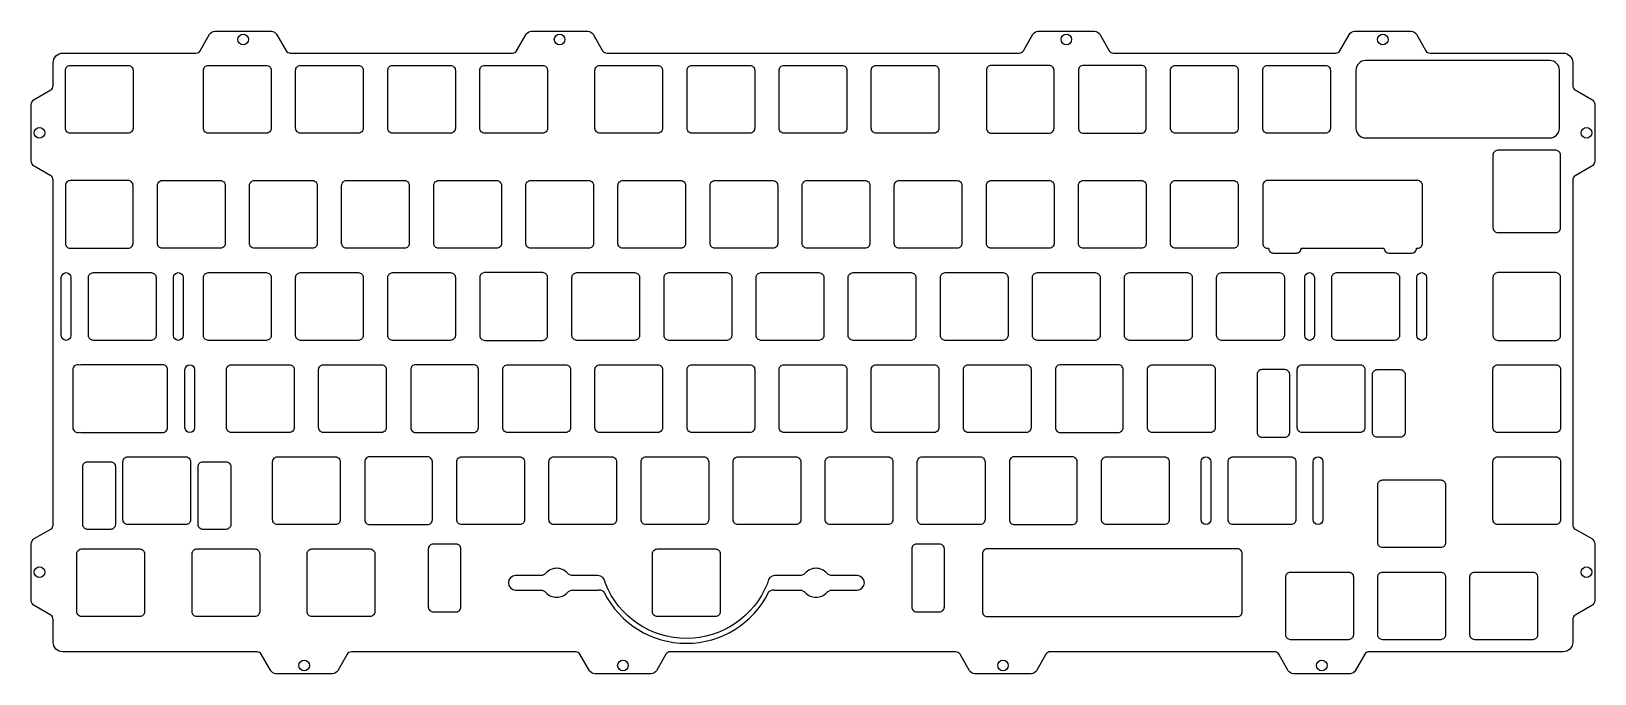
# Model space of a CAD drawing. Header units: millimetres. Extents: x -165 to 159, y -127 to 6.
import ezdxf

# ---------------------------------------------------------------- set-up
doc = ezdxf.new("R2010")
doc.units = ezdxf.units.MM
doc.layers.get('0').update_dxf_attribs({"linetype": 'CONTINUOUS'})

msp = doc.modelspace()

# ---------------------------------------------------------------- linework, layer by layer
for points in [[(-158, -122.46, -0.414214), (-160, -120.46), (-160, -115.74, 0.267949), (-160.5, -114.87), (-163.9, -112.91, -0.267949), (-164.52, -111.83), (-164.52, -100.14, -0.267949), (-163.9, -99.05), (-160.5, -97.09, 0.267949), (-160, -96.23), (-160, -24.86, 0.267949), (-160.5, -24), (-163.9, -22.03, -0.267949), (-164.52, -20.95), (-164.52, -9.26, -0.267949), (-163.9, -8.18), (-160.5, -6.21, 0.267949), (-160, -5.35), (-160, -0.62, -0.414214), (-158, 1.38), (-130.46, 1.38, 0.267949), (-129.6, 1.88), (-127.63, 5.28, -0.267949), (-126.55, 5.9), (-114.86, 5.9, -0.267949), (-113.78, 5.28), (-111.81, 1.88, 0.267949), (-110.95, 1.38), (-64.99, 1.38, 0.267949), (-64.13, 1.88), (-62.17, 5.28, -0.267949), (-61.08, 5.9), (-49.39, 5.9, -0.267949), (-48.31, 5.28), (-46.35, 1.88, 0.267949), (-45.48, 1.38), (39.81, 1.38, 0.267949), (40.67, 1.88), (42.63, 5.28, -0.267949), (43.72, 5.9), (55.41, 5.9, -0.267949), (56.49, 5.28), (58.45, 1.88, 0.267949), (59.32, 1.38), (105.27, 1.38, 0.267949), (106.14, 1.88), (108.1, 5.28, -0.267949), (109.18, 5.9), (120.88, 5.9, -0.267949), (121.96, 5.28), (123.92, 1.88, 0.267949), (124.79, 1.38), (152.32, 1.38, -0.414214), (154.32, -0.62), (154.32, -5.35, 0.267949), (154.82, -6.21), (158.22, -8.18, -0.267949), (158.85, -9.26), (158.85, -20.95, -0.267949), (158.22, -22.03), (154.82, -24, 0.267949), (154.32, -24.86), (154.32, -96.23, 0.267949), (154.82, -97.09), (158.22, -99.05, -0.267949), (158.85, -100.14), (158.85, -111.83, -0.267949), (158.22, -112.91), (154.82, -114.87, 0.267949), (154.32, -115.74), (154.32, -120.46, -0.414214), (152.32, -122.46), (112.16, -122.46, 0.267949), (111.29, -122.96), (109.33, -126.36, -0.267949), (108.25, -126.99), (96.55, -126.99, -0.267949), (95.47, -126.36), (93.51, -122.96, 0.267949), (92.64, -122.46), (46.22, -122.46, 0.267949), (45.35, -122.96), (43.39, -126.36, -0.267949), (42.31, -126.99), (30.62, -126.99, -0.267949), (29.53, -126.36), (27.57, -122.96, 0.267949), (26.71, -122.46), (-32.38, -122.46, 0.267949), (-33.25, -122.96), (-35.21, -126.36, -0.267949), (-36.29, -126.99), (-47.98, -126.99, -0.267949), (-49.07, -126.36), (-51.03, -122.96, 0.267949), (-51.89, -122.46), (-98.32, -122.46, 0.267949), (-99.18, -122.96), (-101.15, -126.36, -0.267949), (-102.23, -126.99), (-113.92, -126.99, -0.267949), (-115, -126.36), (-116.97, -122.96, 0.267949), (-117.83, -122.46)], [(-158, -122.46, -0.414214), (-160, -120.46), (-160, -115.74, 0.267949), (-160.5, -114.87), (-163.9, -112.91, -0.267949), (-164.52, -111.83), (-164.52, -100.14, -0.267949), (-163.9, -99.05), (-160.5, -97.09, 0.267949), (-160, -96.23), (-160, -24.86, 0.267949), (-160.5, -24), (-163.9, -22.03, -0.267949), (-164.52, -20.95), (-164.52, -9.26, -0.267949), (-163.9, -8.18), (-160.5, -6.21, 0.267949), (-160, -5.35), (-160, -0.62, -0.414214), (-158, 1.38), (-130.46, 1.38, 0.267949), (-129.6, 1.88), (-127.63, 5.28, -0.267949), (-126.55, 5.9), (-114.86, 5.9, -0.267949), (-113.78, 5.28), (-111.81, 1.88, 0.267949), (-110.95, 1.38), (-64.99, 1.38, 0.267949), (-64.13, 1.88), (-62.17, 5.28, -0.267949), (-61.08, 5.9), (-49.39, 5.9, -0.267949), (-48.31, 5.28), (-46.35, 1.88, 0.267949), (-45.48, 1.38), (39.81, 1.38, 0.267949), (40.67, 1.88), (42.63, 5.28, -0.267949), (43.72, 5.9), (55.41, 5.9, -0.267949), (56.49, 5.28), (58.45, 1.88, 0.267949), (59.32, 1.38), (105.27, 1.38, 0.267949), (106.14, 1.88), (108.1, 5.28, -0.267949), (109.18, 5.9), (120.88, 5.9, -0.267949), (121.96, 5.28), (123.92, 1.88, 0.267949), (124.79, 1.38), (152.32, 1.38, -0.414214), (154.32, -0.62), (154.32, -5.35, 0.267949), (154.82, -6.21), (158.22, -8.18, -0.267949), (158.85, -9.26), (158.85, -20.95, -0.267949), (158.22, -22.03), (154.82, -24, 0.267949), (154.32, -24.86), (154.32, -96.23, 0.267949), (154.82, -97.09), (158.22, -99.05, -0.267949), (158.85, -100.14), (158.85, -111.83, -0.267949), (158.22, -112.91), (154.82, -114.87, 0.267949), (154.32, -115.74), (154.32, -120.46, -0.414214), (152.32, -122.46), (112.16, -122.46, 0.267949), (111.29, -122.96), (109.33, -126.36, -0.267949), (108.25, -126.99), (96.55, -126.99, -0.267949), (95.47, -126.36), (93.51, -122.96, 0.267949), (92.64, -122.46), (46.22, -122.46, 0.267949), (45.35, -122.96), (43.39, -126.36, -0.267949), (42.31, -126.99), (30.62, -126.99, -0.267949), (29.53, -126.36), (27.57, -122.96, 0.267949), (26.71, -122.46), (-32.38, -122.46, 0.267949), (-33.25, -122.96), (-35.21, -126.36, -0.267949), (-36.29, -126.99), (-47.98, -126.99, -0.267949), (-49.07, -126.36), (-51.03, -122.96, 0.267949), (-51.89, -122.46), (-98.32, -122.46, 0.267949), (-99.18, -122.96), (-101.15, -126.36, -0.267949), (-102.23, -126.99), (-113.92, -126.99, -0.267949), (-115, -126.36), (-116.97, -122.96, 0.267949), (-117.83, -122.46)], [(-157.47, -2.17, -0.414214), (-156.48, -1.17), (-144.47, -1.17, -0.414214), (-143.47, -2.17), (-143.47, -14.17, -0.414214), (-144.47, -15.17), (-156.48, -15.17, -0.414214), (-157.47, -14.17)], [(-157.47, -2.17, -0.414214), (-156.48, -1.17), (-144.47, -1.17, -0.414214), (-143.47, -2.17), (-143.47, -14.17, -0.414214), (-144.47, -15.17), (-156.48, -15.17, -0.414214), (-157.47, -14.17)], [(-128.9, -2.17, -0.414214), (-127.9, -1.17), (-115.9, -1.17, -0.414214), (-114.9, -2.17), (-114.9, -14.17, -0.414214), (-115.9, -15.17), (-127.9, -15.17, -0.414214), (-128.9, -14.17)], [(-128.9, -2.17, -0.414214), (-127.9, -1.17), (-115.9, -1.17, -0.414214), (-114.9, -2.17), (-114.9, -14.17, -0.414214), (-115.9, -15.17), (-127.9, -15.17, -0.414214), (-128.9, -14.17)], [(-96.85, -1.17, -0.414214), (-95.85, -2.17), (-95.85, -14.17, -0.414214), (-96.85, -15.17), (-108.85, -15.17, -0.414214), (-109.85, -14.17), (-109.85, -2.17, -0.414214), (-108.85, -1.17)], [(-96.85, -1.17, -0.414214), (-95.85, -2.17), (-95.85, -14.17, -0.414214), (-96.85, -15.17), (-108.85, -15.17, -0.414214), (-109.85, -14.17), (-109.85, -2.17, -0.414214), (-108.85, -1.17)], [(-90.8, -2.17, -0.414214), (-89.8, -1.17), (-77.8, -1.17, -0.414214), (-76.8, -2.17), (-76.8, -14.17, -0.414214), (-77.8, -15.17), (-89.8, -15.17, -0.414214), (-90.8, -14.17)], [(-90.8, -2.17, -0.414214), (-89.8, -1.17), (-77.8, -1.17, -0.414214), (-76.8, -2.17), (-76.8, -14.17, -0.414214), (-77.8, -15.17), (-89.8, -15.17, -0.414214), (-90.8, -14.17)], [(-58.75, -1.17, -0.414214), (-57.75, -2.17), (-57.75, -14.17, -0.414214), (-58.75, -15.17), (-70.75, -15.17, -0.414214), (-71.75, -14.17), (-71.75, -2.17, -0.414214), (-70.75, -1.17)], [(-58.75, -1.17, -0.414214), (-57.75, -2.17), (-57.75, -14.17, -0.414214), (-58.75, -15.17), (-70.75, -15.17, -0.414214), (-71.75, -14.17), (-71.75, -2.17, -0.414214), (-70.75, -1.17)], [(-47.94, -2.17, -0.414214), (-46.94, -1.17), (-34.94, -1.17, -0.414214), (-33.94, -2.17), (-33.94, -14.17, -0.414214), (-34.94, -15.17), (-46.94, -15.17, -0.414214), (-47.94, -14.17)], [(-47.94, -2.17, -0.414214), (-46.94, -1.17), (-34.94, -1.17, -0.414214), (-33.94, -2.17), (-33.94, -14.17, -0.414214), (-34.94, -15.17), (-46.94, -15.17, -0.414214), (-47.94, -14.17)], [(-28.89, -2.17, -0.414214), (-27.89, -1.17), (-15.89, -1.17, -0.414214), (-14.89, -2.17), (-14.89, -14.17, -0.414214), (-15.89, -15.17), (-27.89, -15.17, -0.414214), (-28.89, -14.17)], [(-28.89, -2.17, -0.414214), (-27.89, -1.17), (-15.89, -1.17, -0.414214), (-14.89, -2.17), (-14.89, -14.17, -0.414214), (-15.89, -15.17), (-27.89, -15.17, -0.414214), (-28.89, -14.17)], [(-9.84, -2.17, -0.414214), (-8.84, -1.17), (3.16, -1.17, -0.414214), (4.16, -2.17), (4.16, -14.17, -0.414214), (3.16, -15.17), (-8.84, -15.17, -0.414214), (-9.84, -14.17)], [(-9.84, -2.17, -0.414214), (-8.84, -1.17), (3.16, -1.17, -0.414214), (4.16, -2.17), (4.16, -14.17, -0.414214), (3.16, -15.17), (-8.84, -15.17, -0.414214), (-9.84, -14.17)], [(9.21, -2.17, -0.414214), (10.21, -1.17), (22.21, -1.17, -0.414214), (23.21, -2.17), (23.21, -14.17, -0.414214), (22.21, -15.17), (10.21, -15.17, -0.414214), (9.21, -14.17)], [(9.21, -2.17, -0.414214), (10.21, -1.17), (22.21, -1.17, -0.414214), (23.21, -2.17), (23.21, -14.17, -0.414214), (22.21, -15.17), (10.21, -15.17, -0.414214), (9.21, -14.17)], [(33.02, -2.17), (33.02, -14.17, 0.414214), (34.02, -15.17), (46.02, -15.17, 0.414214), (47.02, -14.17), (47.02, -2.17, 0.414214), (46.02, -1.17), (34.02, -1.17, 0.414214)], [(33.02, -2.17), (33.02, -14.17, 0.414214), (34.02, -15.17), (46.02, -15.17, 0.414214), (47.02, -14.17), (47.02, -2.17, 0.414214), (46.02, -1.17), (34.02, -1.17, 0.414214)], [(52.07, -2.17), (52.07, -14.17, 0.414214), (53.08, -15.17), (65.08, -15.17, 0.414214), (66.08, -14.17), (66.08, -2.17, 0.414214), (65.08, -1.17), (53.08, -1.17, 0.414214)], [(52.07, -2.17), (52.07, -14.17, 0.414214), (53.08, -15.17), (65.08, -15.17, 0.414214), (66.08, -14.17), (66.08, -2.17, 0.414214), (65.08, -1.17), (53.08, -1.17, 0.414214)], [(84.12, -1.17, -0.414214), (85.12, -2.17), (85.12, -14.17, -0.414214), (84.12, -15.17), (72.12, -15.17, -0.414214), (71.12, -14.17), (71.12, -2.17, -0.414214), (72.12, -1.17)], [(84.12, -1.17, -0.414214), (85.12, -2.17), (85.12, -14.17, -0.414214), (84.12, -15.17), (72.12, -15.17, -0.414214), (71.12, -14.17), (71.12, -2.17, -0.414214), (72.12, -1.17)], [(90.17, -2.17, -0.414214), (91.17, -1.17), (103.18, -1.17, -0.414214), (104.18, -2.17), (104.18, -14.17, -0.414214), (103.18, -15.17), (91.17, -15.17, -0.414214), (90.17, -14.17)], [(90.17, -2.17, -0.414214), (91.17, -1.17), (103.18, -1.17, -0.414214), (104.18, -2.17), (104.18, -14.17, -0.414214), (103.18, -15.17), (91.17, -15.17, -0.414214), (90.17, -14.17)], [(109.46, -2.15), (109.46, -14.15, 0.414214), (111.46, -16.15), (149.56, -16.15, 0.414214), (151.56, -14.15), (151.56, -2.15, 0.414214), (149.56, -0.15), (111.46, -0.15, 0.414214)], [(109.46, -2.15), (109.46, -14.15, 0.414214), (111.46, -16.15), (149.56, -16.15, 0.414214), (151.56, -14.15), (151.56, -2.15, 0.414214), (149.56, -0.15), (111.46, -0.15, 0.414214)], [(151.8, -34.72), (151.8, -19.72, 0.414214), (150.8, -18.72), (138.8, -18.72, 0.414214), (137.8, -19.72), (137.8, -34.72, 0.414214), (138.8, -35.72), (150.8, -35.72, 0.414214)], [(151.8, -34.72), (151.8, -19.72, 0.414214), (150.8, -18.72), (138.8, -18.72, 0.414214), (137.8, -19.72), (137.8, -34.72, 0.414214), (138.8, -35.72), (150.8, -35.72, 0.414214)], [(-157.47, -25.98), (-157.47, -37.98, 0.414214), (-156.48, -38.98), (-144.47, -38.98, 0.414214), (-143.47, -37.98), (-143.47, -25.98, 0.414214), (-144.47, -24.98), (-156.48, -24.98, 0.414214)], [(-157.47, -25.98), (-157.47, -37.98, 0.414214), (-156.48, -38.98), (-144.47, -38.98, 0.414214), (-143.47, -37.98), (-143.47, -25.98, 0.414214), (-144.47, -24.98), (-156.48, -24.98, 0.414214)], [(-138.43, -25.98, -0.414214), (-137.43, -24.98), (-125.43, -24.98, -0.414214), (-124.42, -25.98), (-124.42, -37.98, -0.414214), (-125.43, -38.98), (-137.43, -38.98, -0.414214), (-138.43, -37.98)], [(-138.43, -25.98, -0.414214), (-137.43, -24.98), (-125.43, -24.98, -0.414214), (-124.42, -25.98), (-124.42, -37.98, -0.414214), (-125.43, -38.98), (-137.43, -38.98, -0.414214), (-138.43, -37.98)], [(-119.38, -25.98, -0.414214), (-118.38, -24.98), (-106.38, -24.98, -0.414214), (-105.38, -25.98), (-105.38, -37.98, -0.414214), (-106.38, -38.98), (-118.38, -38.98, -0.414214), (-119.38, -37.98)], [(-119.38, -25.98, -0.414214), (-118.38, -24.98), (-106.38, -24.98, -0.414214), (-105.38, -25.98), (-105.38, -37.98, -0.414214), (-106.38, -38.98), (-118.38, -38.98, -0.414214), (-119.38, -37.98)], [(-100.33, -25.98, -0.414214), (-99.33, -24.98), (-87.33, -24.98, -0.414214), (-86.33, -25.98), (-86.33, -37.98, -0.414214), (-87.33, -38.98), (-99.33, -38.98, -0.414214), (-100.33, -37.98)], [(-100.33, -25.98, -0.414214), (-99.33, -24.98), (-87.33, -24.98, -0.414214), (-86.33, -25.98), (-86.33, -37.98, -0.414214), (-87.33, -38.98), (-99.33, -38.98, -0.414214), (-100.33, -37.98)], [(-81.28, -25.98, -0.414214), (-80.28, -24.98), (-68.28, -24.98, -0.414214), (-67.28, -25.98), (-67.28, -37.98, -0.414214), (-68.28, -38.98), (-80.28, -38.98, -0.414214), (-81.28, -37.98)], [(-81.28, -25.98, -0.414214), (-80.28, -24.98), (-68.28, -24.98, -0.414214), (-67.28, -25.98), (-67.28, -37.98, -0.414214), (-68.28, -38.98), (-80.28, -38.98, -0.414214), (-81.28, -37.98)], [(-49.23, -24.98, -0.414214), (-48.22, -25.98), (-48.22, -37.98, -0.414214), (-49.23, -38.98), (-61.23, -38.98, -0.414214), (-62.23, -37.98), (-62.23, -25.98, -0.414214), (-61.23, -24.98)], [(-49.23, -24.98, -0.414214), (-48.22, -25.98), (-48.22, -37.98, -0.414214), (-49.23, -38.98), (-61.23, -38.98, -0.414214), (-62.23, -37.98), (-62.23, -25.98, -0.414214), (-61.23, -24.98)], [(-30.18, -24.98, -0.414214), (-29.18, -25.98), (-29.18, -37.98, -0.414214), (-30.18, -38.98), (-42.18, -38.98, -0.414214), (-43.18, -37.98), (-43.18, -25.98, -0.414214), (-42.18, -24.98)], [(-30.18, -24.98, -0.414214), (-29.18, -25.98), (-29.18, -37.98, -0.414214), (-30.18, -38.98), (-42.18, -38.98, -0.414214), (-43.18, -37.98), (-43.18, -25.98, -0.414214), (-42.18, -24.98)], [(-24.12, -25.98, -0.414214), (-23.12, -24.98), (-11.12, -24.98, -0.414214), (-10.13, -25.98), (-10.13, -37.98, -0.414214), (-11.12, -38.98), (-23.12, -38.98, -0.414214), (-24.12, -37.98)], [(-24.12, -25.98, -0.414214), (-23.12, -24.98), (-11.12, -24.98, -0.414214), (-10.13, -25.98), (-10.13, -37.98, -0.414214), (-11.12, -38.98), (-23.12, -38.98, -0.414214), (-24.12, -37.98)], [(-5.07, -25.98, -0.414214), (-4.07, -24.98), (7.92, -24.98, -0.414214), (8.92, -25.98), (8.92, -37.98, -0.414214), (7.92, -38.98), (-4.07, -38.98, -0.414214), (-5.07, -37.98)], [(-5.07, -25.98, -0.414214), (-4.07, -24.98), (7.92, -24.98, -0.414214), (8.92, -25.98), (8.92, -37.98, -0.414214), (7.92, -38.98), (-4.07, -38.98, -0.414214), (-5.07, -37.98)], [(13.97, -25.98, -0.414214), (14.98, -24.98), (26.98, -24.98, -0.414214), (27.97, -25.98), (27.97, -37.98, -0.414214), (26.98, -38.98), (14.98, -38.98, -0.414214), (13.97, -37.98)], [(13.97, -25.98, -0.414214), (14.98, -24.98), (26.98, -24.98, -0.414214), (27.97, -25.98), (27.97, -37.98, -0.414214), (26.98, -38.98), (14.98, -38.98, -0.414214), (13.97, -37.98)], [(33.02, -25.98, -0.414214), (34.02, -24.98), (46.02, -24.98, -0.414214), (47.02, -25.98), (47.02, -37.98, -0.414214), (46.02, -38.98), (34.02, -38.98, -0.414214), (33.02, -37.98)], [(33.02, -25.98, -0.414214), (34.02, -24.98), (46.02, -24.98, -0.414214), (47.02, -25.98), (47.02, -37.98, -0.414214), (46.02, -38.98), (34.02, -38.98, -0.414214), (33.02, -37.98)], [(52.07, -25.98, -0.414214), (53.08, -24.98), (65.08, -24.98, -0.414214), (66.08, -25.98), (66.08, -37.98, -0.414214), (65.08, -38.98), (53.08, -38.98, -0.414214), (52.07, -37.98)], [(52.07, -25.98, -0.414214), (53.08, -24.98), (65.08, -24.98, -0.414214), (66.08, -25.98), (66.08, -37.98, -0.414214), (65.08, -38.98), (53.08, -38.98, -0.414214), (52.07, -37.98)], [(71.12, -25.98, -0.414214), (72.12, -24.98), (84.12, -24.98, -0.414214), (85.12, -25.98), (85.12, -37.98, -0.414214), (84.12, -38.98), (72.12, -38.98, -0.414214), (71.12, -37.98)], [(71.12, -25.98, -0.414214), (72.12, -24.98), (84.12, -24.98, -0.414214), (85.12, -25.98), (85.12, -37.98, -0.414214), (84.12, -38.98), (72.12, -38.98, -0.414214), (71.12, -37.98)], [(90.17, -25.98), (90.17, -37.98, 0.414214), (91.17, -38.98), (91.39, -38.98, 0.414214), (92.39, -39.98), (97.14, -39.98, 0.414214), (98.14, -38.98), (115.26, -38.98, 0.414214), (116.26, -39.98), (121.01, -39.98, 0.414214), (122.01, -38.98), (122.22, -38.98, 0.414214), (123.22, -37.98), (123.22, -25.98, 0.414214), (122.22, -24.98), (91.17, -24.98, 0.414214)], [(90.17, -25.98), (90.17, -37.98, 0.414214), (91.17, -38.98), (91.39, -38.98, 0.414214), (92.39, -39.98), (97.14, -39.98, 0.414214), (98.14, -38.98), (115.26, -38.98, 0.414214), (116.26, -39.98), (121.01, -39.98, 0.414214), (122.01, -38.98), (122.22, -38.98, 0.414214), (123.22, -37.98), (123.22, -25.98, 0.414214), (122.22, -24.98), (91.17, -24.98, 0.414214)], [(-158.31, -45.03, -1), (-156.31, -45.03), (-156.31, -57.03, -1), (-158.31, -57.03)], [(-158.31, -45.03, -1), (-156.31, -45.03), (-156.31, -57.03, -1), (-158.31, -57.03)], [(-152.71, -45.03, -0.414214), (-151.71, -44.03), (-139.71, -44.03, -0.414214), (-138.71, -45.03), (-138.71, -57.03, -0.414214), (-139.71, -58.03), (-151.71, -58.03, -0.414214), (-152.71, -57.03)], [(-152.71, -45.03, -0.414214), (-151.71, -44.03), (-139.71, -44.03, -0.414214), (-138.71, -45.03), (-138.71, -57.03, -0.414214), (-139.71, -58.03), (-151.71, -58.03, -0.414214), (-152.71, -57.03)], [(-135.11, -45.03, -1), (-133.11, -45.03), (-133.11, -57.03, -1), (-135.11, -57.03)], [(-135.11, -45.03, -1), (-133.11, -45.03), (-133.11, -57.03, -1), (-135.11, -57.03)], [(-128.9, -45.03, -0.414214), (-127.9, -44.03), (-115.9, -44.03, -0.414214), (-114.9, -45.03), (-114.9, -57.03, -0.414214), (-115.9, -58.03), (-127.9, -58.03, -0.414214), (-128.9, -57.03)], [(-128.9, -45.03, -0.414214), (-127.9, -44.03), (-115.9, -44.03, -0.414214), (-114.9, -45.03), (-114.9, -57.03, -0.414214), (-115.9, -58.03), (-127.9, -58.03, -0.414214), (-128.9, -57.03)], [(-96.85, -44.03, -0.414214), (-95.85, -45.03), (-95.85, -57.03, -0.414214), (-96.85, -58.03), (-108.85, -58.03, -0.414214), (-109.85, -57.03), (-109.85, -45.03, -0.414214), (-108.85, -44.03)], [(-96.85, -44.03, -0.414214), (-95.85, -45.03), (-95.85, -57.03, -0.414214), (-96.85, -58.03), (-108.85, -58.03, -0.414214), (-109.85, -57.03), (-109.85, -45.03, -0.414214), (-108.85, -44.03)], [(-90.8, -45.03, -0.414214), (-89.8, -44.03), (-77.8, -44.03, -0.414214), (-76.8, -45.03), (-76.8, -57.03, -0.414214), (-77.8, -58.03), (-89.8, -58.03, -0.414214), (-90.8, -57.03)], [(-90.8, -45.03, -0.414214), (-89.8, -44.03), (-77.8, -44.03, -0.414214), (-76.8, -45.03), (-76.8, -57.03, -0.414214), (-77.8, -58.03), (-89.8, -58.03, -0.414214), (-90.8, -57.03)], [(-71.75, -45.03), (-71.75, -57.03, 0.414214), (-70.75, -58.03), (-58.75, -58.03, 0.414214), (-57.75, -57.03), (-57.75, -45.03, 0.414214), (-58.75, -44.03), (-70.75, -44.03, 0.414214)], [(-71.75, -45.03), (-71.75, -57.03, 0.414214), (-70.75, -58.03), (-58.75, -58.03, 0.414214), (-57.75, -57.03), (-57.75, -45.03, 0.414214), (-58.75, -44.03), (-70.75, -44.03, 0.414214)], [(-52.7, -45.03, -0.414214), (-51.7, -44.03), (-39.7, -44.03, -0.414214), (-38.7, -45.03), (-38.7, -57.03, -0.414214), (-39.7, -58.03), (-51.7, -58.03, -0.414214), (-52.7, -57.03)], [(-52.7, -45.03, -0.414214), (-51.7, -44.03), (-39.7, -44.03, -0.414214), (-38.7, -45.03), (-38.7, -57.03, -0.414214), (-39.7, -58.03), (-51.7, -58.03, -0.414214), (-52.7, -57.03)], [(-33.65, -45.03, -0.414214), (-32.65, -44.03), (-20.65, -44.03, -0.414214), (-19.65, -45.03), (-19.65, -57.03, -0.414214), (-20.65, -58.03), (-32.65, -58.03, -0.414214), (-33.65, -57.03)], [(-33.65, -45.03, -0.414214), (-32.65, -44.03), (-20.65, -44.03, -0.414214), (-19.65, -45.03), (-19.65, -57.03, -0.414214), (-20.65, -58.03), (-32.65, -58.03, -0.414214), (-33.65, -57.03)], [(-14.6, -45.03, -0.414214), (-13.6, -44.03), (-1.6, -44.03, -0.414214), (-0.6, -45.03), (-0.6, -57.03, -0.414214), (-1.6, -58.03), (-13.6, -58.03, -0.414214), (-14.6, -57.03)], [(-14.6, -45.03, -0.414214), (-13.6, -44.03), (-1.6, -44.03, -0.414214), (-0.6, -45.03), (-0.6, -57.03, -0.414214), (-1.6, -58.03), (-13.6, -58.03, -0.414214), (-14.6, -57.03)], [(4.45, -45.03, -0.414214), (5.45, -44.03), (17.45, -44.03, -0.414214), (18.45, -45.03), (18.45, -57.03, -0.414214), (17.45, -58.03), (5.45, -58.03, -0.414214), (4.45, -57.03)], [(4.45, -45.03, -0.414214), (5.45, -44.03), (17.45, -44.03, -0.414214), (18.45, -45.03), (18.45, -57.03, -0.414214), (17.45, -58.03), (5.45, -58.03, -0.414214), (4.45, -57.03)], [(36.5, -44.03, -0.414214), (37.5, -45.03), (37.5, -57.03, -0.414214), (36.5, -58.03), (24.5, -58.03, -0.414214), (23.5, -57.03), (23.5, -45.03, -0.414214), (24.5, -44.03)], [(36.5, -44.03, -0.414214), (37.5, -45.03), (37.5, -57.03, -0.414214), (36.5, -58.03), (24.5, -58.03, -0.414214), (23.5, -57.03), (23.5, -45.03, -0.414214), (24.5, -44.03)], [(42.55, -45.03, -0.414214), (43.55, -44.03), (55.55, -44.03, -0.414214), (56.55, -45.03), (56.55, -57.03, -0.414214), (55.55, -58.03), (43.55, -58.03, -0.414214), (42.55, -57.03)], [(42.55, -45.03, -0.414214), (43.55, -44.03), (55.55, -44.03, -0.414214), (56.55, -45.03), (56.55, -57.03, -0.414214), (55.55, -58.03), (43.55, -58.03, -0.414214), (42.55, -57.03)], [(61.6, -45.03, -0.414214), (62.6, -44.03), (74.6, -44.03, -0.414214), (75.6, -45.03), (75.6, -57.03, -0.414214), (74.6, -58.03), (62.6, -58.03, -0.414214), (61.6, -57.03)], [(61.6, -45.03, -0.414214), (62.6, -44.03), (74.6, -44.03, -0.414214), (75.6, -45.03), (75.6, -57.03, -0.414214), (74.6, -58.03), (62.6, -58.03, -0.414214), (61.6, -57.03)], [(80.65, -45.03, -0.414214), (81.65, -44.03), (93.65, -44.03, -0.414214), (94.65, -45.03), (94.65, -57.03, -0.414214), (93.65, -58.03), (81.65, -58.03, -0.414214), (80.65, -57.03)], [(80.65, -45.03, -0.414214), (81.65, -44.03), (93.65, -44.03, -0.414214), (94.65, -45.03), (94.65, -57.03, -0.414214), (93.65, -58.03), (81.65, -58.03, -0.414214), (80.65, -57.03)], [(98.86, -45.03, -1), (100.86, -45.03), (100.86, -57.03, -1), (98.86, -57.03)], [(98.86, -45.03, -1), (100.86, -45.03), (100.86, -57.03, -1), (98.86, -57.03)], [(104.46, -45.03, -0.414214), (105.46, -44.03), (117.46, -44.03, -0.414214), (118.46, -45.03), (118.46, -57.03, -0.414214), (117.46, -58.03), (105.46, -58.03, -0.414214), (104.46, -57.03)], [(104.46, -45.03, -0.414214), (105.46, -44.03), (117.46, -44.03, -0.414214), (118.46, -45.03), (118.46, -57.03, -0.414214), (117.46, -58.03), (105.46, -58.03, -0.414214), (104.46, -57.03)], [(122.06, -45.03, -1), (124.06, -45.03), (124.06, -57.03, -1), (122.06, -57.03)], [(122.06, -45.03, -1), (124.06, -45.03), (124.06, -57.03, -1), (122.06, -57.03)], [(137.8, -45.03), (137.8, -57.03, 0.414214), (138.8, -58.03), (150.8, -58.03, 0.414214), (151.8, -57.03), (151.8, -45.03, 0.414214), (150.8, -44.03), (138.8, -44.03, 0.414214)], [(137.8, -45.03), (137.8, -57.03, 0.414214), (138.8, -58.03), (150.8, -58.03, 0.414214), (151.8, -57.03), (151.8, -45.03, 0.414214), (150.8, -44.03), (138.8, -44.03, 0.414214)], [(-137.33, -63.08), (-154.09, -63.08, 0.108439), (-154.51, -63.18, 0.547233), (-155.93, -64.08), (-155.93, -76.08, 0.547233), (-154.51, -76.99, 0.108439), (-154.09, -77.08), (-137.33, -77.08, 0.414214), (-136.33, -76.08), (-136.33, -64.08, 0.414214)], [(-137.33, -63.08), (-154.09, -63.08, 0.108439), (-154.51, -63.18, 0.547233), (-155.93, -64.08), (-155.93, -76.08, 0.547233), (-154.51, -76.99, 0.108439), (-154.09, -77.08), (-137.33, -77.08, 0.414214), (-136.33, -76.08), (-136.33, -64.08, 0.414214)], [(-132.73, -64.08, -1), (-130.73, -64.08), (-130.73, -76.08, -1), (-132.73, -76.08)], [(-132.73, -64.08, -1), (-130.73, -64.08), (-130.73, -76.08, -1), (-132.73, -76.08)], [(-124.14, -64.08, -0.414214), (-123.14, -63.08), (-111.14, -63.08, -0.414214), (-110.14, -64.08), (-110.14, -76.08, -0.414214), (-111.14, -77.08), (-123.14, -77.08, -0.414214), (-124.14, -76.08)], [(-124.14, -64.08, -0.414214), (-123.14, -63.08), (-111.14, -63.08, -0.414214), (-110.14, -64.08), (-110.14, -76.08, -0.414214), (-111.14, -77.08), (-123.14, -77.08, -0.414214), (-124.14, -76.08)], [(-105.09, -64.08, -0.414214), (-104.09, -63.08), (-92.09, -63.08, -0.414214), (-91.09, -64.08), (-91.09, -76.08, -0.414214), (-92.09, -77.08), (-104.09, -77.08, -0.414214), (-105.09, -76.08)], [(-105.09, -64.08, -0.414214), (-104.09, -63.08), (-92.09, -63.08, -0.414214), (-91.09, -64.08), (-91.09, -76.08, -0.414214), (-92.09, -77.08), (-104.09, -77.08, -0.414214), (-105.09, -76.08)], [(-86.04, -64.08), (-86.04, -76.08, 0.414214), (-85.04, -77.08), (-73.04, -77.08, 0.414214), (-72.04, -76.08), (-72.04, -64.08, 0.414214), (-73.04, -63.08), (-85.04, -63.08, 0.414214)], [(-86.04, -64.08), (-86.04, -76.08, 0.414214), (-85.04, -77.08), (-73.04, -77.08, 0.414214), (-72.04, -76.08), (-72.04, -64.08, 0.414214), (-73.04, -63.08), (-85.04, -63.08, 0.414214)], [(-66.99, -64.08, -0.414214), (-65.99, -63.08), (-53.99, -63.08, -0.414214), (-52.99, -64.08), (-52.99, -76.08, -0.414214), (-53.99, -77.08), (-65.99, -77.08, -0.414214), (-66.99, -76.08)], [(-66.99, -64.08, -0.414214), (-65.99, -63.08), (-53.99, -63.08, -0.414214), (-52.99, -64.08), (-52.99, -76.08, -0.414214), (-53.99, -77.08), (-65.99, -77.08, -0.414214), (-66.99, -76.08)], [(-47.94, -64.08, -0.414214), (-46.94, -63.08), (-34.94, -63.08, -0.414214), (-33.94, -64.08), (-33.94, -76.08, -0.414214), (-34.94, -77.08), (-46.94, -77.08, -0.414214), (-47.94, -76.08)], [(-47.94, -64.08, -0.414214), (-46.94, -63.08), (-34.94, -63.08, -0.414214), (-33.94, -64.08), (-33.94, -76.08, -0.414214), (-34.94, -77.08), (-46.94, -77.08, -0.414214), (-47.94, -76.08)], [(-28.89, -64.08, -0.414214), (-27.89, -63.08), (-15.89, -63.08, -0.414214), (-14.89, -64.08), (-14.89, -76.08, -0.414214), (-15.89, -77.08), (-27.89, -77.08, -0.414214), (-28.89, -76.08)], [(-28.89, -64.08, -0.414214), (-27.89, -63.08), (-15.89, -63.08, -0.414214), (-14.89, -64.08), (-14.89, -76.08, -0.414214), (-15.89, -77.08), (-27.89, -77.08, -0.414214), (-28.89, -76.08)], [(-9.84, -64.08, -0.414214), (-8.84, -63.08), (3.16, -63.08, -0.414214), (4.16, -64.08), (4.16, -76.08, -0.414214), (3.16, -77.08), (-8.84, -77.08, -0.414214), (-9.84, -76.08)], [(-9.84, -64.08, -0.414214), (-8.84, -63.08), (3.16, -63.08, -0.414214), (4.16, -64.08), (4.16, -76.08, -0.414214), (3.16, -77.08), (-8.84, -77.08, -0.414214), (-9.84, -76.08)], [(22.21, -63.08, -0.414214), (23.21, -64.08), (23.21, -76.08, -0.414214), (22.21, -77.08), (10.21, -77.08, -0.414214), (9.21, -76.08), (9.21, -64.08, -0.414214), (10.21, -63.08)], [(22.21, -63.08, -0.414214), (23.21, -64.08), (23.21, -76.08, -0.414214), (22.21, -77.08), (10.21, -77.08, -0.414214), (9.21, -76.08), (9.21, -64.08, -0.414214), (10.21, -63.08)], [(28.26, -64.08, -0.414214), (29.26, -63.08), (41.26, -63.08, -0.414214), (42.26, -64.08), (42.26, -76.08, -0.414214), (41.26, -77.08), (29.26, -77.08, -0.414214), (28.26, -76.08)], [(28.26, -64.08, -0.414214), (29.26, -63.08), (41.26, -63.08, -0.414214), (42.26, -64.08), (42.26, -76.08, -0.414214), (41.26, -77.08), (29.26, -77.08, -0.414214), (28.26, -76.08)], [(47.31, -64.08), (47.31, -76.08, 0.414214), (48.31, -77.08), (60.31, -77.08, 0.414214), (61.31, -76.08), (61.31, -64.08, 0.414214), (60.31, -63.08), (48.31, -63.08, 0.414214)], [(47.31, -64.08), (47.31, -76.08, 0.414214), (48.31, -77.08), (60.31, -77.08, 0.414214), (61.31, -76.08), (61.31, -64.08, 0.414214), (60.31, -63.08), (48.31, -63.08, 0.414214)], [(79.36, -63.08, -0.414214), (80.36, -64.08), (80.36, -76.08, -0.414214), (79.36, -77.08), (67.36, -77.08, -0.414214), (66.36, -76.08), (66.36, -64.08, -0.414214), (67.36, -63.08)], [(79.36, -63.08, -0.414214), (80.36, -64.08), (80.36, -76.08, -0.414214), (79.36, -77.08), (67.36, -77.08, -0.414214), (66.36, -76.08), (66.36, -64.08, -0.414214), (67.36, -63.08)], [(89.01, -65.08), (89.01, -77.08, 0.414214), (90.01, -78.08), (94.76, -78.08, 0.414214), (95.76, -77.08), (95.76, -65.08, 0.414214), (94.76, -64.08), (90.01, -64.08, 0.414214)], [(89.01, -65.08), (89.01, -77.08, 0.414214), (90.01, -78.08), (94.76, -78.08, 0.414214), (95.76, -77.08), (95.76, -65.08, 0.414214), (94.76, -64.08), (90.01, -64.08, 0.414214)], [(97.32, -64.08, -0.414214), (98.32, -63.08), (110.32, -63.08, -0.414214), (111.32, -64.08), (111.32, -76.08, -0.414214), (110.32, -77.08), (98.32, -77.08, -0.414214), (97.32, -76.08)], [(97.32, -64.08, -0.414214), (98.32, -63.08), (110.32, -63.08, -0.414214), (111.32, -64.08), (111.32, -76.08, -0.414214), (110.32, -77.08), (98.32, -77.08, -0.414214), (97.32, -76.08)], [(112.88, -65.08, -0.414214), (113.88, -64.08), (118.63, -64.08, -0.414214), (119.63, -65.08), (119.63, -77.08, -0.414214), (118.63, -78.08), (113.88, -78.08, -0.414214), (112.88, -77.08)], [(112.88, -65.08, -0.414214), (113.88, -64.08), (118.63, -64.08, -0.414214), (119.63, -65.08), (119.63, -77.08, -0.414214), (118.63, -78.08), (113.88, -78.08, -0.414214), (112.88, -77.08)], [(137.8, -64.08, -0.414214), (138.8, -63.08), (150.8, -63.08, -0.414214), (151.8, -64.08), (151.8, -76.08, -0.414214), (150.8, -77.08), (138.8, -77.08, -0.414214), (137.8, -76.08)], [(137.8, -64.08, -0.414214), (138.8, -63.08), (150.8, -63.08, -0.414214), (151.8, -64.08), (151.8, -76.08, -0.414214), (150.8, -77.08), (138.8, -77.08, -0.414214), (137.8, -76.08)], [(-153.88, -84.13, -0.414214), (-152.88, -83.13), (-148.13, -83.13, -0.414214), (-147.13, -84.13), (-147.13, -96.13, -0.414214), (-148.13, -97.13), (-152.88, -97.13, -0.414214), (-153.88, -96.13)], [(-153.88, -84.13, -0.414214), (-152.88, -83.13), (-148.13, -83.13, -0.414214), (-147.13, -84.13), (-147.13, -96.13, -0.414214), (-148.13, -97.13), (-152.88, -97.13, -0.414214), (-153.88, -96.13)], [(-145.57, -83.13, -0.414214), (-144.57, -82.13), (-132.57, -82.13, -0.414214), (-131.57, -83.13), (-131.57, -95.13, -0.414214), (-132.57, -96.13), (-144.57, -96.13, -0.414214), (-145.57, -95.13)], [(-145.57, -83.13, -0.414214), (-144.57, -82.13), (-132.57, -82.13, -0.414214), (-131.57, -83.13), (-131.57, -95.13, -0.414214), (-132.57, -96.13), (-144.57, -96.13, -0.414214), (-145.57, -95.13)], [(-130.01, -84.13, -0.414214), (-129.01, -83.13), (-124.26, -83.13, -0.414214), (-123.26, -84.13), (-123.26, -96.13, -0.414214), (-124.26, -97.13), (-129.01, -97.13, -0.414214), (-130.01, -96.13)], [(-130.01, -84.13, -0.414214), (-129.01, -83.13), (-124.26, -83.13, -0.414214), (-123.26, -84.13), (-123.26, -96.13, -0.414214), (-124.26, -97.13), (-129.01, -97.13, -0.414214), (-130.01, -96.13)], [(-114.61, -83.13, -0.414214), (-113.61, -82.13), (-101.61, -82.13, -0.414214), (-100.61, -83.13), (-100.61, -95.13, -0.414214), (-101.61, -96.13), (-113.61, -96.13, -0.414214), (-114.61, -95.13)], [(-114.61, -83.13, -0.414214), (-113.61, -82.13), (-101.61, -82.13, -0.414214), (-100.61, -83.13), (-100.61, -95.13, -0.414214), (-101.61, -96.13), (-113.61, -96.13, -0.414214), (-114.61, -95.13)], [(-95.56, -83.13), (-95.56, -95.13, 0.414214), (-94.56, -96.13), (-82.56, -96.13, 0.414214), (-81.56, -95.13), (-81.56, -83.13, 0.414214), (-82.56, -82.13), (-94.56, -82.13, 0.414214)], [(-95.56, -83.13), (-95.56, -95.13, 0.414214), (-94.56, -96.13), (-82.56, -96.13, 0.414214), (-81.56, -95.13), (-81.56, -83.13, 0.414214), (-82.56, -82.13), (-94.56, -82.13, 0.414214)], [(-76.51, -83.13, -0.414214), (-75.51, -82.13), (-63.51, -82.13, -0.414214), (-62.51, -83.13), (-62.51, -95.13, -0.414214), (-63.51, -96.13), (-75.51, -96.13, -0.414214), (-76.51, -95.13)], [(-76.51, -83.13, -0.414214), (-75.51, -82.13), (-63.51, -82.13, -0.414214), (-62.51, -83.13), (-62.51, -95.13, -0.414214), (-63.51, -96.13), (-75.51, -96.13, -0.414214), (-76.51, -95.13)], [(-44.46, -82.13, -0.414214), (-43.46, -83.13), (-43.46, -95.13, -0.414214), (-44.46, -96.13), (-56.46, -96.13, -0.414214), (-57.46, -95.13), (-57.46, -83.13, -0.414214), (-56.46, -82.13)], [(-44.46, -82.13, -0.414214), (-43.46, -83.13), (-43.46, -95.13, -0.414214), (-44.46, -96.13), (-56.46, -96.13, -0.414214), (-57.46, -95.13), (-57.46, -83.13, -0.414214), (-56.46, -82.13)], [(-38.41, -83.13, -0.414214), (-37.41, -82.13), (-25.41, -82.13, -0.414214), (-24.41, -83.13), (-24.41, -95.13, -0.414214), (-25.41, -96.13), (-37.41, -96.13, -0.414214), (-38.41, -95.13)], [(-38.41, -83.13, -0.414214), (-37.41, -82.13), (-25.41, -82.13, -0.414214), (-24.41, -83.13), (-24.41, -95.13, -0.414214), (-25.41, -96.13), (-37.41, -96.13, -0.414214), (-38.41, -95.13)], [(-6.36, -82.13, -0.414214), (-5.36, -83.13), (-5.36, -95.13, -0.414214), (-6.36, -96.13), (-18.36, -96.13, -0.414214), (-19.36, -95.13), (-19.36, -83.13, -0.414214), (-18.36, -82.13)], [(-6.36, -82.13, -0.414214), (-5.36, -83.13), (-5.36, -95.13, -0.414214), (-6.36, -96.13), (-18.36, -96.13, -0.414214), (-19.36, -95.13), (-19.36, -83.13, -0.414214), (-18.36, -82.13)], [(12.69, -82.13, -0.414214), (13.69, -83.13), (13.69, -95.13, -0.414214), (12.69, -96.13), (0.69, -96.13, -0.414214), (-0.31, -95.13), (-0.31, -83.13, -0.414214), (0.69, -82.13)], [(12.69, -82.13, -0.414214), (13.69, -83.13), (13.69, -95.13, -0.414214), (12.69, -96.13), (0.69, -96.13, -0.414214), (-0.31, -95.13), (-0.31, -83.13, -0.414214), (0.69, -82.13)], [(18.74, -83.13, -0.414214), (19.74, -82.13), (31.74, -82.13, -0.414214), (32.74, -83.13), (32.74, -95.13, -0.414214), (31.74, -96.13), (19.74, -96.13, -0.414214), (18.74, -95.13)], [(18.74, -83.13, -0.414214), (19.74, -82.13), (31.74, -82.13, -0.414214), (32.74, -83.13), (32.74, -95.13, -0.414214), (31.74, -96.13), (19.74, -96.13, -0.414214), (18.74, -95.13)], [(37.79, -83.13), (37.79, -95.13, 0.414214), (38.79, -96.13), (50.79, -96.13, 0.414214), (51.79, -95.13), (51.79, -83.13, 0.414214), (50.79, -82.13), (38.79, -82.13, 0.414214)], [(37.79, -83.13), (37.79, -95.13, 0.414214), (38.79, -96.13), (50.79, -96.13, 0.414214), (51.79, -95.13), (51.79, -83.13, 0.414214), (50.79, -82.13), (38.79, -82.13, 0.414214)], [(56.84, -83.13, -0.414214), (57.84, -82.13), (69.84, -82.13, -0.414214), (70.84, -83.13), (70.84, -95.13, -0.414214), (69.84, -96.13), (57.84, -96.13, -0.414214), (56.84, -95.13)], [(56.84, -83.13, -0.414214), (57.84, -82.13), (69.84, -82.13, -0.414214), (70.84, -83.13), (70.84, -95.13, -0.414214), (69.84, -96.13), (57.84, -96.13, -0.414214), (56.84, -95.13)], [(77.43, -83.13, -1), (79.43, -83.13), (79.43, -95.13, -1), (77.43, -95.13)], [(77.43, -83.13, -1), (79.43, -83.13), (79.43, -95.13, -1), (77.43, -95.13)], [(83.03, -83.13, -0.414214), (84.03, -82.13), (96.03, -82.13, -0.414214), (97.03, -83.13), (97.03, -95.13, -0.414214), (96.03, -96.13), (84.03, -96.13, -0.414214), (83.03, -95.13)], [(83.03, -83.13, -0.414214), (84.03, -82.13), (96.03, -82.13, -0.414214), (97.03, -83.13), (97.03, -95.13, -0.414214), (96.03, -96.13), (84.03, -96.13, -0.414214), (83.03, -95.13)], [(100.63, -83.13, -1), (102.63, -83.13), (102.63, -95.13, -1), (100.63, -95.13)], [(100.63, -83.13, -1), (102.63, -83.13), (102.63, -95.13, -1), (100.63, -95.13)], [(150.8, -82.13, -0.414214), (151.8, -83.13), (151.8, -95.13, -0.414214), (150.8, -96.13), (138.8, -96.13, -0.414214), (137.8, -95.13), (137.8, -83.13, -0.414214), (138.8, -82.13)], [(150.8, -82.13, -0.414214), (151.8, -83.13), (151.8, -95.13, -0.414214), (150.8, -96.13), (138.8, -96.13, -0.414214), (137.8, -95.13), (137.8, -83.13, -0.414214), (138.8, -82.13)], [(113.99, -87.9, -0.414214), (114.99, -86.9), (126.99, -86.9, -0.414214), (127.99, -87.9), (127.99, -99.9, -0.414214), (126.99, -100.9), (114.99, -100.9, -0.414214), (113.99, -99.9)], [(113.99, -87.9, -0.414214), (114.99, -86.9), (126.99, -86.9, -0.414214), (127.99, -87.9), (127.99, -99.9, -0.414214), (126.99, -100.9), (114.99, -100.9, -0.414214), (113.99, -99.9)], [(-75.66, -113.18), (-75.66, -101.18, 0.414214), (-76.66, -100.18), (-81.41, -100.18, 0.414214), (-82.41, -101.18), (-82.41, -113.18, 0.414214), (-81.41, -114.18), (-76.66, -114.18, 0.414214)], [(-75.66, -113.18), (-75.66, -101.18, 0.414214), (-76.66, -100.18), (-81.41, -100.18, 0.414214), (-82.41, -101.18), (-82.41, -113.18, 0.414214), (-81.41, -114.18), (-76.66, -114.18, 0.414214)], [(24.34, -113.18), (24.34, -101.18, 0.414214), (23.34, -100.18), (18.59, -100.18, 0.414214), (17.59, -101.18), (17.59, -113.18, 0.414214), (18.59, -114.18), (23.34, -114.18, 0.414214)], [(24.34, -113.18), (24.34, -101.18, 0.414214), (23.34, -100.18), (18.59, -100.18, 0.414214), (17.59, -101.18), (17.59, -113.18, 0.414214), (18.59, -114.18), (23.34, -114.18, 0.414214)], [(-155.09, -102.18, -0.414214), (-154.09, -101.18), (-142.09, -101.18, -0.414214), (-141.09, -102.18), (-141.09, -114.18, -0.414214), (-142.09, -115.18), (-154.09, -115.18, -0.414214), (-155.09, -114.18)], [(-155.09, -102.18, -0.414214), (-154.09, -101.18), (-142.09, -101.18, -0.414214), (-141.09, -102.18), (-141.09, -114.18, -0.414214), (-142.09, -115.18), (-154.09, -115.18, -0.414214), (-155.09, -114.18)], [(-131.28, -102.18, -0.414214), (-130.28, -101.18), (-118.28, -101.18, -0.414214), (-117.28, -102.18), (-117.28, -114.18, -0.414214), (-118.28, -115.18), (-130.28, -115.18, -0.414214), (-131.28, -114.18)], [(-131.28, -102.18, -0.414214), (-130.28, -101.18), (-118.28, -101.18, -0.414214), (-117.28, -102.18), (-117.28, -114.18, -0.414214), (-118.28, -115.18), (-130.28, -115.18, -0.414214), (-131.28, -114.18)], [(-107.47, -102.18, -0.414214), (-106.47, -101.18), (-94.47, -101.18, -0.414214), (-93.47, -102.18), (-93.47, -114.18, -0.414214), (-94.47, -115.18), (-106.47, -115.18, -0.414214), (-107.47, -114.18)], [(-107.47, -102.18, -0.414214), (-106.47, -101.18), (-94.47, -101.18, -0.414214), (-93.47, -102.18), (-93.47, -114.18, -0.414214), (-94.47, -115.18), (-106.47, -115.18, -0.414214), (-107.47, -114.18)], [(-36.03, -102.18, -0.414214), (-35.03, -101.18), (-23.03, -101.18, -0.414214), (-22.03, -102.18), (-22.03, -114.18, -0.414214), (-23.03, -115.18), (-35.03, -115.18, -0.414214), (-36.03, -114.18)], [(-36.03, -102.18, -0.414214), (-35.03, -101.18), (-23.03, -101.18, -0.414214), (-22.03, -102.18), (-22.03, -114.18, -0.414214), (-23.03, -115.18), (-35.03, -115.18, -0.414214), (-36.03, -114.18)], [(33.19, -115.16), (33.82, -115.16, 0.052642), (34.02, -115.18), (46.02, -115.18, 0.052642), (46.23, -115.16), (52.87, -115.16, 0.052642), (53.08, -115.18), (65.08, -115.18, 0.052642), (65.28, -115.16), (71.92, -115.16, 0.052642), (72.12, -115.18), (84.12, -115.18, 0.052642), (84.33, -115.16), (84.96, -115.16, 0.414214), (85.96, -114.16), (85.96, -102.16, 0.414214), (84.96, -101.16), (33.19, -101.16, 0.414214), (32.19, -102.16), (32.19, -114.16, 0.414214)], [(33.19, -115.16), (33.82, -115.16, 0.052642), (34.02, -115.18), (46.02, -115.18, 0.052642), (46.23, -115.16), (52.87, -115.16, 0.052642), (53.08, -115.18), (65.08, -115.18, 0.052642), (65.28, -115.16), (71.92, -115.16, 0.052642), (72.12, -115.18), (84.12, -115.18, 0.052642), (84.33, -115.16), (84.96, -115.16, 0.414214), (85.96, -114.16), (85.96, -102.16, 0.414214), (84.96, -101.16), (33.19, -101.16, 0.414214), (32.19, -102.16), (32.19, -114.16, 0.414214)], [(-12.02, -110.2, -0.328519), (-10.97, -109.66, 0.041257), (-10.72, -109.68), (-5.57, -109.68, -0.213422), (-4.45, -110.18, 0.447214), (0.02, -110.18, -0.213422), (1.14, -109.68), (6.28, -109.68, 1), (6.28, -106.68), (1.14, -106.68, -0.213422), (0.02, -106.18, 0.447214), (-4.45, -106.18, -0.213422), (-5.57, -106.68), (-10.72, -106.68, 0.38943), (-12.21, -108.06, -0.073893), (-12.28, -108.34, -0.67712), (-45.78, -108.34, -0.073893), (-45.85, -108.06, 0.38943), (-47.34, -106.68), (-52.49, -106.68, -0.213422), (-53.61, -106.18, 0.447214), (-58.08, -106.18, -0.213422), (-59.2, -106.68), (-64.34, -106.68, 1), (-64.34, -109.68), (-59.2, -109.68, -0.213422), (-58.08, -110.18, 0.447214), (-53.61, -110.18, -0.213422), (-52.49, -109.68), (-47.34, -109.68, 0.041257), (-47.1, -109.66, -0.328519), (-46.04, -110.2, 0.61635)], [(-12.02, -110.2, -0.328519), (-10.97, -109.66, 0.041257), (-10.72, -109.68), (-5.57, -109.68, -0.213422), (-4.45, -110.18, 0.447214), (0.02, -110.18, -0.213422), (1.14, -109.68), (6.28, -109.68, 1), (6.28, -106.68), (1.14, -106.68, -0.213422), (0.02, -106.18, 0.447214), (-4.45, -106.18, -0.213422), (-5.57, -106.68), (-10.72, -106.68, 0.38943), (-12.21, -108.06, -0.073893), (-12.28, -108.34, -0.67712), (-45.78, -108.34, -0.073893), (-45.85, -108.06, 0.38943), (-47.34, -106.68), (-52.49, -106.68, -0.213422), (-53.61, -106.18, 0.447214), (-58.08, -106.18, -0.213422), (-59.2, -106.68), (-64.34, -106.68, 1), (-64.34, -109.68), (-59.2, -109.68, -0.213422), (-58.08, -110.18, 0.447214), (-53.61, -110.18, -0.213422), (-52.49, -109.68), (-47.34, -109.68, 0.041257), (-47.1, -109.66, -0.328519), (-46.04, -110.2, 0.61635)], [(94.94, -106.95, -0.414214), (95.94, -105.95), (107.94, -105.95, -0.414214), (108.94, -106.95), (108.94, -118.95, -0.414214), (107.94, -119.95), (95.94, -119.95, -0.414214), (94.94, -118.95)], [(94.94, -106.95, -0.414214), (95.94, -105.95), (107.94, -105.95, -0.414214), (108.94, -106.95), (108.94, -118.95, -0.414214), (107.94, -119.95), (95.94, -119.95, -0.414214), (94.94, -118.95)], [(113.99, -106.95, -0.414214), (114.99, -105.95), (126.99, -105.95, -0.414214), (127.99, -106.95), (127.99, -118.95, -0.414214), (126.99, -119.95), (114.99, -119.95, -0.414214), (113.99, -118.95)], [(113.99, -106.95, -0.414214), (114.99, -105.95), (126.99, -105.95, -0.414214), (127.99, -106.95), (127.99, -118.95, -0.414214), (126.99, -119.95), (114.99, -119.95, -0.414214), (113.99, -118.95)], [(146.04, -105.95, -0.414214), (147.04, -106.95), (147.04, -118.95, -0.414214), (146.04, -119.95), (134.04, -119.95, -0.414214), (133.04, -118.95), (133.04, -106.95, -0.414214), (134.04, -105.95)], [(146.04, -105.95, -0.414214), (147.04, -106.95), (147.04, -118.95, -0.414214), (146.04, -119.95), (134.04, -119.95, -0.414214), (133.04, -118.95), (133.04, -106.95, -0.414214), (134.04, -105.95)]]:
    msp.add_lwpolyline(points, format="xyb", close=True)
for centre in [(-120.71, 4.2), (-120.71, 4.2), (-55.24, 4.2), (-55.24, 4.2), (49.56, 4.2), (49.56, 4.2), (115.03, 4.2), (115.03, 4.2), (-162.82, -15.1), (-162.82, -15.1), (157.15, -15.1), (157.15, -15.1), (-162.82, -105.98), (-162.82, -105.98), (157.15, -105.98), (157.15, -105.98), (-108.08, -125.29), (-108.08, -125.29), (-42.14, -125.29), (-42.14, -125.29), (36.46, -125.29), (36.46, -125.29), (102.4, -125.29), (102.4, -125.29)]:
    msp.add_circle(centre, 1.1)

doc.saveas('drawing.dxf')
